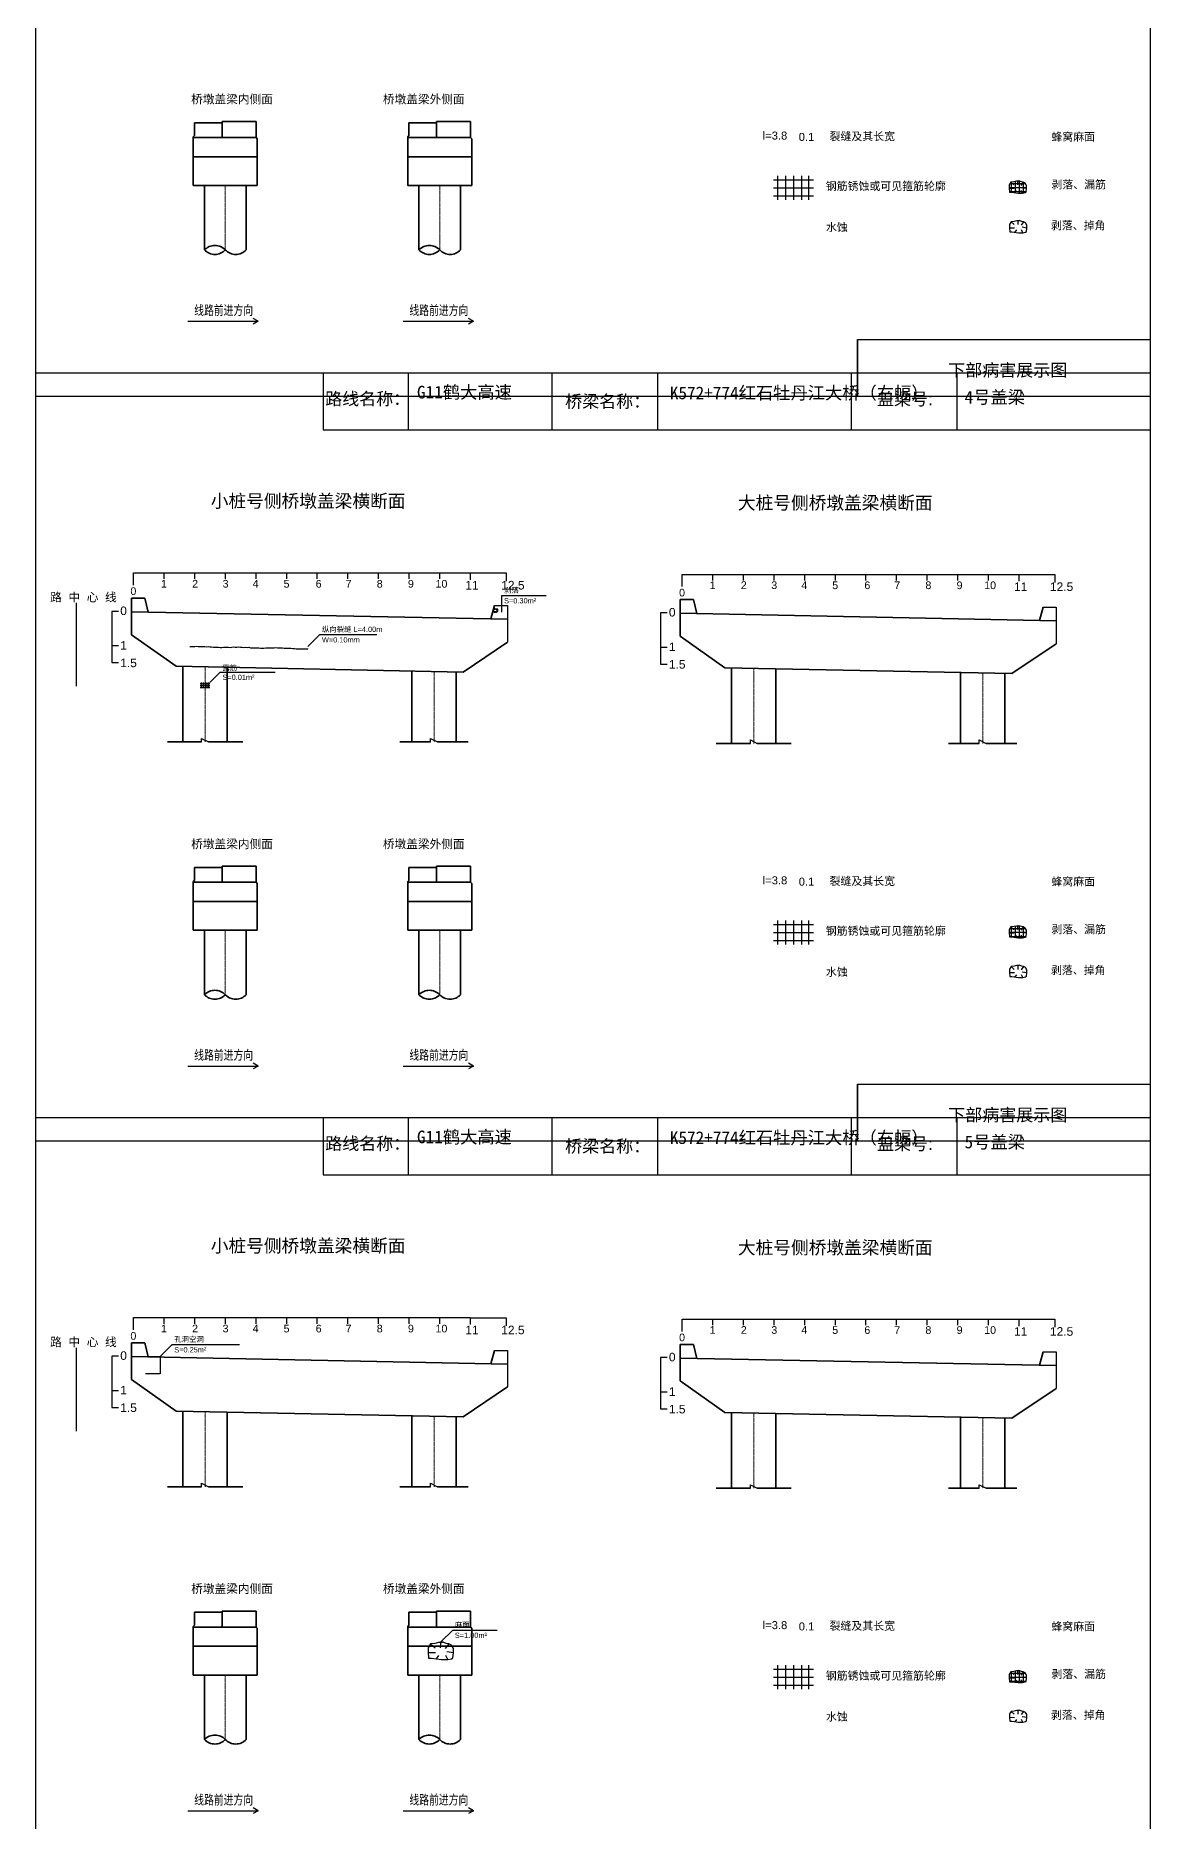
# Model space of a CAD drawing. Header units: millimetres. Extents: x 0 to 528, y -3530 to 23.
# Drawn here: x 0 to 528, y -1734 to -888 of the extents above; entities that cross this region are included whole.
import ezdxf
from ezdxf.enums import TextEntityAlignment as Align

# ---------------------------------------------------------------- set-up
doc = ezdxf.new("R2010")
doc.units = ezdxf.units.MM
doc.linetypes.add('EBG_CENTER', pattern=[1.1, 0.8, -0.15, 0, -0.15])
doc.layers.add('Center', color=3, linetype='EBG_CENTER', lineweight=18)
doc.layers.add('中粗实线', color=4, linetype='Continuous', lineweight=35)
for name, color, linetype in [('图层1', 7, 'Continuous'), ('文字', 1, 'Continuous'), ('病害', 5, 'Continuous')]:
    doc.layers.add(name, color=color, linetype=linetype)
doc.styles.add('HAN', font='', dxfattribs={"width": 0.75})
doc.styles.get("Standard").update_dxf_attribs({"font": 'arial.ttf'})
doc.styles.get('HAN').set_extended_font_data('SimSun')

# ---------------------------------------------------------------- blocks, each defined once
blk = doc.blocks.new('88888')
for p, q in [((1243.215, -3599.279), (1245.415, -3599.279)), ((1245.415, -3599.279), (1245.261, -3599.19)), ((1245.415, -3599.279), (1245.261, -3599.367))]:
    blk.add_line(p, q)
at = {"layer": '文字', "color": 0, "style": 'HAN', "width": 0.75}
blk.add_text('线路前进方向', height=0.3, dxfattribs=at).set_placement((1244.335, -3599.082), align=Align.CENTER)
blk = doc.blocks.new('adfsd')
at = {"lineweight": -2, "ltscale": 0.5}
for p, q in [((1140.876, -3083.768), (1140.94, -3083.769)), ((1140.897, -3083.694), (1140.936, -3083.729)), ((1140.948, -3083.824), (1140.969, -3083.796)), ((1140.983, -3083.682), (1140.981, -3083.729)), ((1141.053, -3083.694), (1141.022, -3083.735)), ((1141.045, -3083.83), (1141.028, -3083.796)), ((1141.094, -3083.772), (1141.036, -3083.763))]:
    blk.add_line(p, q, dxfattribs=at)
blk.add_lwpolyline([(1141, -3083.682), (1140.967, -3083.682), (1140.934, -3083.69), (1140.897, -3083.694), (1140.876, -3083.727), (1140.876, -3083.768), (1140.88, -3083.818), (1140.905, -3083.818), (1140.991, -3083.83), (1141.045, -3083.83), (1141.078, -3083.822), (1141.09, -3083.814), (1141.094, -3083.772), (1141.094, -3083.735), (1141.078, -3083.707), (1141.053, -3083.694), (1141.033, -3083.69), (1141, -3083.678)], dxfattribs=at)

msp = doc.modelspace()

# ---------------------------------------------------------------- linework, layer by layer
at = {"color": 0}
for p, q in [((0, -1059), (0, -694.76)), ((528.29, -694.76), (528.29, -1059)), ((389.48, -1059), (389.48, -1031.92)), ((389.48, -1031.92), (528.29, -1031.92)), ((0, -1047.76), (528.29, -1047.76)), ((0, -1412), (0, -1047.76)), ((136.28, -1047.76), (136.28, -1074.84)), ((244.69, -1047.76), (244.69, -1074.84)), ((386.49, -1047.76), (386.49, -1074.84)), ((436.57, -1047.82), (436.57, -1074.9)), ((528.29, -1047.76), (528.29, -1412)), ((528.29, -1059), (0, -1059)), ((136.28, -1074.84), (528.29, -1074.84)), ((46.28, -1148.4), (46.28, -1142.6)), ((46.28, -1142.6), (60.79, -1142.6)), ((60.79, -1142.6), (60.79, -1145.5)), ((60.79, -1142.6), (75.3, -1142.6)), ((75.3, -1142.6), (89.8, -1142.6)), ((75.3, -1142.6), (75.3, -1145.5)), ((89.8, -1142.6), (104.31, -1142.6)), ((89.8, -1142.6), (89.8, -1145.5)), ((104.31, -1142.6), (118.82, -1142.6)), ((104.31, -1142.6), (104.31, -1145.5)), ((118.82, -1142.6), (133.32, -1142.6)), ((118.82, -1142.6), (118.82, -1145.5)), ((133.32, -1142.6), (147.83, -1142.6)), ((133.32, -1142.6), (133.32, -1145.5)), ((147.83, -1142.6), (162.34, -1142.6)), ((147.83, -1142.6), (147.83, -1145.5)), ((162.34, -1142.6), (176.84, -1142.6)), ((162.34, -1142.6), (162.34, -1145.5)), ((162.34, -1142.6), (173.94, -1142.6)), ((176.84, -1142.6), (191.35, -1142.6)), ((176.84, -1142.6), (176.84, -1145.5)), ((176.84, -1142.6), (179.74, -1142.6)), ((191.35, -1142.6), (205.85, -1142.6)), ((191.35, -1142.6), (191.35, -1145.5)), ((205.87, -1142.64), (205.87, -1145.89)), ((306.34, -1149.11), (306.34, -1143.3)), ((306.34, -1143.3), (320.85, -1143.3)), ((320.85, -1143.3), (320.85, -1146.2)), ((320.85, -1143.3), (335.36, -1143.3)), ((335.36, -1143.3), (349.86, -1143.3)), ((335.36, -1143.3), (335.36, -1146.2)), ((349.86, -1143.3), (364.37, -1143.3)), ((349.86, -1143.3), (349.86, -1146.2)), ((364.37, -1143.3), (378.88, -1143.3)), ((364.37, -1143.3), (364.37, -1146.2)), ((378.88, -1143.3), (393.38, -1143.3)), ((378.88, -1143.3), (378.88, -1146.2)), ((393.38, -1143.3), (407.89, -1143.3)), ((393.38, -1143.3), (393.38, -1146.2)), ((407.89, -1143.3), (422.39, -1143.3)), ((407.89, -1143.3), (407.89, -1146.2)), ((422.39, -1143.3), (436.9, -1143.3)), ((422.39, -1143.3), (422.39, -1146.2)), ((422.39, -1143.3), (434, -1143.3)), ((436.9, -1143.3), (451.41, -1143.3)), ((436.9, -1143.3), (436.9, -1146.2)), ((436.9, -1143.3), (439.8, -1143.3)), ((451.41, -1143.3), (465.91, -1143.3)), ((451.41, -1143.3), (451.41, -1146.2)), ((465.93, -1143.34), (465.93, -1146.59)), ((39.3, -1160.85), (36.06, -1160.85)), ((36.06, -1160.85), (36.06, -1185.15)), ((299.36, -1161.55), (296.12, -1161.55)), ((296.12, -1161.55), (296.12, -1185.85)), ((36.06, -1177.05), (39.3, -1177.05)), ((296.12, -1177.75), (299.36, -1177.75)), ((36.06, -1185.15), (39.3, -1185.15)), ((296.12, -1185.85), (299.36, -1185.85)), ((78.66, -1222.72), (78.66, -1221.1)), ((187.17, -1222.72), (187.17, -1221.1)), ((338.72, -1223.43), (338.72, -1221.81)), ((447.23, -1223.43), (447.23, -1221.81)), ((389.48, -1412), (389.48, -1384.92)), ((389.48, -1384.92), (528.29, -1384.92)), ((0, -1400.76), (528.29, -1400.76)), ((0, -1765), (0, -1400.76)), ((136.28, -1400.76), (136.28, -1427.84)), ((244.69, -1400.76), (244.69, -1427.84)), ((386.49, -1400.76), (386.49, -1427.84)), ((436.57, -1400.82), (436.57, -1427.9)), ((528.29, -1400.76), (528.29, -1765)), ((528.29, -1412), (0, -1412)), ((136.28, -1427.84), (528.29, -1427.84)), ((46.28, -1501.4), (46.28, -1495.6)), ((46.28, -1495.6), (60.79, -1495.6)), ((60.79, -1495.6), (60.79, -1498.5)), ((60.79, -1495.6), (75.3, -1495.6)), ((75.3, -1495.6), (89.8, -1495.6)), ((75.3, -1495.6), (75.3, -1498.5)), ((89.8, -1495.6), (104.31, -1495.6)), ((89.8, -1495.6), (89.8, -1498.5)), ((104.31, -1495.6), (118.82, -1495.6)), ((104.31, -1495.6), (104.31, -1498.5)), ((118.82, -1495.6), (133.32, -1495.6)), ((118.82, -1495.6), (118.82, -1498.5)), ((133.32, -1495.6), (147.83, -1495.6)), ((133.32, -1495.6), (133.32, -1498.5)), ((147.83, -1495.6), (162.34, -1495.6)), ((147.83, -1495.6), (147.83, -1498.5)), ((162.34, -1495.6), (176.84, -1495.6)), ((162.34, -1495.6), (162.34, -1498.5)), ((162.34, -1495.6), (173.94, -1495.6)), ((176.84, -1495.6), (191.35, -1495.6)), ((176.84, -1495.6), (176.84, -1498.5)), ((176.84, -1495.6), (179.74, -1495.6)), ((191.35, -1495.6), (205.85, -1495.6)), ((191.35, -1495.6), (191.35, -1498.5)), ((205.87, -1495.64), (205.87, -1498.89)), ((306.34, -1502.11), (306.34, -1496.3)), ((306.34, -1496.3), (320.85, -1496.3)), ((320.85, -1496.3), (320.85, -1499.2)), ((320.85, -1496.3), (335.36, -1496.3)), ((335.36, -1496.3), (349.86, -1496.3)), ((335.36, -1496.3), (335.36, -1499.2)), ((349.86, -1496.3), (364.37, -1496.3)), ((349.86, -1496.3), (349.86, -1499.2)), ((364.37, -1496.3), (378.88, -1496.3)), ((364.37, -1496.3), (364.37, -1499.2)), ((378.88, -1496.3), (393.38, -1496.3)), ((378.88, -1496.3), (378.88, -1499.2)), ((393.38, -1496.3), (407.89, -1496.3)), ((393.38, -1496.3), (393.38, -1499.2)), ((407.89, -1496.3), (422.39, -1496.3)), ((407.89, -1496.3), (407.89, -1499.2)), ((422.39, -1496.3), (436.9, -1496.3)), ((422.39, -1496.3), (422.39, -1499.2)), ((422.39, -1496.3), (434, -1496.3)), ((436.9, -1496.3), (451.41, -1496.3)), ((436.9, -1496.3), (436.9, -1499.2)), ((436.9, -1496.3), (439.8, -1496.3)), ((451.41, -1496.3), (465.91, -1496.3)), ((451.41, -1496.3), (451.41, -1499.2)), ((465.93, -1496.34), (465.93, -1499.59)), ((39.3, -1513.85), (36.06, -1513.85)), ((36.06, -1513.85), (36.06, -1538.15)), ((299.36, -1514.55), (296.12, -1514.55)), ((296.12, -1514.55), (296.12, -1538.85)), ((36.06, -1530.05), (39.3, -1530.05)), ((296.12, -1530.75), (299.36, -1530.75)), ((36.06, -1538.15), (39.3, -1538.15)), ((296.12, -1538.85), (299.36, -1538.85)), ((78.66, -1575.72), (78.66, -1574.1)), ((187.17, -1575.72), (187.17, -1574.1)), ((338.72, -1576.43), (338.72, -1574.81)), ((447.23, -1576.43), (447.23, -1574.81))]:
    msp.add_line(p, q, dxfattribs=at)
at = {"color": 1}
for p, q in [((349.74, -956.26), (368.7, -956.26)), ((351.64, -954.37), (351.64, -965.74)), ((355.43, -954.37), (355.43, -965.74)), ((359.22, -954.37), (359.22, -965.74)), ((363.01, -954.37), (363.01, -965.74)), ((366.26, -954.34), (366.26, -965.72)), ((349.74, -960.06), (368.7, -960.06)), ((349.74, -963.85), (368.7, -963.85)), ((461.36, -959.97), (469.63, -959.97)), ((461.5, -961.87), (469.48, -961.87)), ((461.75, -958.08), (469.1, -958.08)), ((462.28, -957.43), (462.28, -962.12)), ((464.18, -957.13), (464.18, -962.37)), ((466.07, -957.13), (466.07, -962.59)), ((467.97, -957.43), (467.97, -962.54)), ((19.16, -1156.85), (19.16, -1196.35)), ((78, -1195.05), (82.5, -1195.05)), ((78, -1195.05), (82.5, -1195.05)), ((78, -1195.95), (82.5, -1195.95)), ((78, -1195.95), (82.5, -1195.95)), ((78, -1196.85), (82.5, -1196.85)), ((78, -1196.85), (82.5, -1196.85)), ((78.45, -1194.6), (78.45, -1197.3)), ((78.45, -1194.6), (78.45, -1197.3)), ((79.35, -1194.6), (79.35, -1197.3)), ((79.35, -1194.6), (79.35, -1197.3)), ((80.25, -1194.6), (80.25, -1197.3)), ((80.25, -1194.6), (80.25, -1197.3)), ((81.15, -1194.6), (81.15, -1197.3)), ((81.15, -1194.6), (81.15, -1197.3)), ((81.92, -1194.59), (81.92, -1197.29)), ((81.92, -1194.59), (81.92, -1197.29)), ((349.74, -1309.26), (368.7, -1309.26)), ((351.64, -1307.37), (351.64, -1318.74)), ((355.43, -1307.37), (355.43, -1318.74)), ((359.22, -1307.37), (359.22, -1318.74)), ((363.01, -1307.37), (363.01, -1318.74)), ((366.26, -1307.34), (366.26, -1318.72)), ((461.75, -1311.08), (469.1, -1311.08)), ((462.28, -1310.43), (462.28, -1315.12)), ((464.18, -1310.13), (464.18, -1315.37)), ((466.07, -1310.13), (466.07, -1315.59)), ((467.97, -1310.43), (467.97, -1315.54)), ((349.74, -1313.06), (368.7, -1313.06)), ((349.74, -1316.85), (368.7, -1316.85)), ((461.36, -1312.97), (469.63, -1312.97)), ((461.5, -1314.87), (469.48, -1314.87)), ((19.16, -1509.85), (19.16, -1549.35)), ((349.74, -1662.26), (368.7, -1662.26)), ((349.74, -1666.06), (368.7, -1666.06)), ((351.64, -1660.37), (351.64, -1671.74)), ((355.43, -1660.37), (355.43, -1671.74)), ((359.22, -1660.37), (359.22, -1671.74)), ((363.01, -1660.37), (363.01, -1671.74)), ((366.26, -1660.34), (366.26, -1671.72)), ((461.36, -1665.97), (469.63, -1665.97)), ((461.75, -1664.08), (469.1, -1664.08)), ((462.28, -1663.43), (462.28, -1668.12)), ((464.18, -1663.13), (464.18, -1668.37)), ((466.07, -1663.13), (466.07, -1668.59)), ((467.97, -1663.43), (467.97, -1668.54)), ((349.74, -1669.85), (368.7, -1669.85)), ((461.5, -1667.87), (469.48, -1667.87))]:
    msp.add_line(p, q, dxfattribs=at)
for p, q in [((205.87, -1142.64), (223.01, -1142.64)), ((223.01, -1142.64), (223.01, -1146.46)), ((465.93, -1143.34), (483.07, -1143.34)), ((483.07, -1143.34), (483.07, -1147.17)), ((217.41, -1158.13), (223.61, -1158.13)), ((223.61, -1158.13), (223.61, -1164.6)), ((477.47, -1158.83), (483.67, -1158.83)), ((483.67, -1158.83), (483.67, -1165.31)), ((223.61, -1164.6), (223.61, -1175.45)), ((483.67, -1165.31), (483.67, -1176.16)), ((78.66, -1221.1), (81.9, -1222.72)), ((187.17, -1221.1), (190.41, -1222.72)), ((338.72, -1221.81), (341.96, -1223.43)), ((447.23, -1221.81), (450.47, -1223.43)), ((205.87, -1495.64), (223.01, -1495.64)), ((223.01, -1495.64), (223.01, -1499.46)), ((465.93, -1496.34), (483.07, -1496.34)), ((483.07, -1496.34), (483.07, -1500.17)), ((217.41, -1511.13), (223.61, -1511.13)), ((223.61, -1511.13), (223.61, -1517.6)), ((477.47, -1511.83), (483.67, -1511.83)), ((483.67, -1511.83), (483.67, -1518.31)), ((223.61, -1517.6), (223.61, -1528.45)), ((483.67, -1518.31), (483.67, -1529.16)), ((78.66, -1574.1), (81.9, -1575.72)), ((187.17, -1574.1), (190.41, -1575.72)), ((338.72, -1574.81), (341.96, -1576.43)), ((447.23, -1574.81), (450.47, -1576.43))]:
    msp.add_line(p, q)
at = {"color": 7}
for p, q in [((216.71, -1160.31), (217.32, -1160.4)), ((217.14, -1161.13), (217.47, -1160.7)), ((217.23, -1159.7), (217.4, -1160.06)), ((217.87, -1161.26), (217.9, -1160.77)), ((218.24, -1159.76), (218.02, -1160.06)), ((219, -1160.35), (218.32, -1160.34)), ((218.78, -1161.13), (218.37, -1160.77)), ((187.13, -1650.22), (189.31, -1652.11)), ((191.89, -1649.54), (191.77, -1652.11)), ((195.74, -1650.22), (194.01, -1652.45)), ((186, -1654.29), (189.53, -1654.35)), ((189.96, -1657.35), (191.1, -1655.8)), ((195.28, -1657.69), (194.35, -1655.8)), ((198, -1654.52), (194.79, -1654.01))]:
    msp.add_line(p, q, dxfattribs=at)
at = {"color": 0}
for points in [[(0, -694.76), (528.29, -694.76), (528.29, -1059), (0, -1059)], [(0, -1047.76), (528.29, -1047.76), (528.29, -1412), (0, -1412)], [(0, -1400.76), (528.29, -1400.76), (528.29, -1765), (0, -1765)]]:
    msp.add_lwpolyline(points, dxfattribs=at)
at = {"color": 7}
for points in [[(221, -1161.3), (221, -1153.3), (242, -1153.3)], [(217.7, -1161.26), (218.05, -1161.26), (218.39, -1161.17), (218.78, -1161.13), (219, -1160.78), (219, -1160.35), (218.96, -1159.83), (218.7, -1159.83), (217.79, -1159.7), (217.23, -1159.7), (216.88, -1159.79), (216.75, -1159.87), (216.71, -1160.31), (216.71, -1160.69), (216.88, -1161), (217.14, -1161.13), (217.36, -1161.17), (217.7, -1161.3)], [(129, -1177.5), (134.66, -1171.84), (161.66, -1171.84)], [(73, -1177.44), (73.8, -1177.43), (74.6, -1177.51), (75.4, -1177.44), (76.2, -1177.34), (77, -1177.42), (77.8, -1177.53), (78.6, -1177.43), (79.4, -1177.52), (80.2, -1177.48), (81, -1177.67), (81.8, -1177.55), (82.6, -1177.68), (83.4, -1177.68), (84.2, -1177.83), (85, -1177.75), (85.8, -1177.77), (86.6, -1177.88), (87.4, -1177.91), (88.2, -1177.92), (89, -1177.84), (89.8, -1177.81), (90.6, -1177.8), (91.4, -1177.87), (92.2, -1177.9), (93, -1177.83), (93.8, -1177.73), (94.6, -1177.74), (95.4, -1177.74), (96.2, -1177.7), (97, -1177.78), (97.8, -1177.76), (98.6, -1177.91), (99.4, -1177.78), (100.2, -1177.97), (101, -1177.89), (101.8, -1178.07), (102.6, -1178.12), (103.4, -1178.08), (104.2, -1178.19), (105, -1178.17), (105.8, -1178.15), (106.6, -1178.31), (107.4, -1178.26), (108.2, -1178.22), (109, -1178.19), (109.8, -1178.17), (110.6, -1178.18), (111.4, -1178.2), (112.2, -1178.07), (113, -1178.1), (113.8, -1178.02), (114.6, -1178.07), (115.4, -1178.11), (116.2, -1178.11), (117, -1178.18), (117.8, -1178.25), (118.6, -1178.28), (119.4, -1178.34), (120.2, -1178.32), (121, -1178.32), (121.8, -1178.38), (122.6, -1178.51), (123.4, -1178.54), (124.2, -1178.63), (125, -1178.65), (125.8, -1178.65), (126.6, -1178.62), (127.4, -1178.57), (128.2, -1178.61), (129, -1178.59), (129, -1178.48)], [(82.5, -1194.59), (87.5, -1189.59), (113.5, -1189.59)], [(52, -1514), (59, -1514), (59, -1522.25), (52, -1522.25)], [(59, -1514), (64.66, -1508.34), (96.66, -1508.34)], [(192.79, -1649.54), (190.98, -1649.54), (189.17, -1649.99), (187.13, -1650.22), (186, -1652.03), (186, -1654.29), (186.23, -1657.01), (187.58, -1657.01), (192.34, -1657.69), (195.28, -1657.69), (197.09, -1657.23), (197.77, -1656.78), (198, -1654.52), (198, -1652.48), (197.09, -1650.9), (195.74, -1650.22), (194.6, -1649.99), (192.79, -1649.31)], [(192, -1649.31), (197.66, -1643.66), (218.66, -1643.66)]]:
    msp.add_lwpolyline(points, dxfattribs=at)
at = {"layer": 'Center', "color": 1}
for p, q in [((89.87, -958.99), (89.87, -989.55)), ((191.5, -958.99), (191.5, -989.55)), ((80.28, -1187.16), (80.28, -1222.72)), ((188.79, -1189.33), (188.79, -1222.72)), ((340.34, -1187.87), (340.34, -1223.43)), ((448.85, -1190.04), (448.85, -1223.43)), ((89.87, -1311.99), (89.87, -1342.55)), ((191.5, -1311.99), (191.5, -1342.55)), ((80.28, -1540.16), (80.28, -1575.72)), ((188.79, -1542.33), (188.79, -1575.72)), ((340.34, -1540.87), (340.34, -1576.43)), ((448.85, -1543.04), (448.85, -1576.43)), ((89.87, -1664.99), (89.87, -1695.55)), ((191.5, -1664.99), (191.5, -1695.55))]:
    msp.add_line(p, q, dxfattribs=at)
at = {"layer": '中粗实线', "color": 0}
for p, q in [((75.31, -929.26), (88.35, -929.26)), ((75.31, -929.26), (75.31, -935.33)), ((88.35, -928.66), (104.43, -928.66)), ((88.35, -928.66), (88.35, -936.24)), ((104.43, -928.66), (104.43, -936.24)), ((176.93, -929.26), (189.98, -929.26)), ((176.93, -929.26), (176.93, -935.33)), ((189.98, -928.66), (206.06, -928.66)), ((189.98, -928.66), (189.98, -936.24)), ((206.06, -928.66), (206.06, -936.24)), ((75.31, -935.33), (74.7, -935.94)), ((74.7, -958.99), (74.7, -935.94)), ((74.7, -936.24), (104.43, -936.24)), ((104.43, -936.24), (105.04, -936.85)), ((105.04, -958.99), (105.04, -936.85)), ((176.93, -935.33), (176.33, -935.94)), ((176.33, -958.99), (176.33, -935.94)), ((176.33, -936.24), (206.06, -936.24)), ((206.06, -936.24), (206.66, -936.85)), ((206.66, -958.99), (206.66, -936.85)), ((74.7, -945.34), (105.04, -945.34)), ((176.33, -945.34), (206.66, -945.34)), ((74.7, -958.99), (105.04, -958.99)), ((80.01, -958.99), (80.01, -989.55)), ((99.73, -958.99), (99.73, -989.55)), ((176.33, -958.99), (206.66, -958.99)), ((181.64, -958.99), (181.64, -989.55)), ((201.36, -958.99), (201.36, -989.55)), ((45.46, -1161.04), (45.46, -1154.56)), ((45.46, -1154.56), (51.66, -1154.56)), ((51.66, -1154.56), (53.28, -1161.2)), ((217.41, -1158.13), (215.79, -1164.45)), ((305.52, -1161.74), (305.52, -1155.26)), ((305.52, -1155.26), (311.72, -1155.26)), ((311.72, -1155.26), (313.34, -1161.9)), ((477.47, -1158.83), (475.85, -1165.15)), ((45.46, -1161.04), (45.46, -1171.89)), ((223.61, -1164.6), (45.46, -1161.04)), ((305.52, -1161.74), (305.52, -1172.59)), ((483.67, -1165.31), (305.52, -1161.74)), ((45.46, -1171.89), (66.51, -1186.89)), ((202.55, -1189.61), (223.61, -1175.45)), ((305.52, -1172.59), (326.57, -1187.59)), ((462.61, -1190.31), (483.67, -1176.16)), ((202.55, -1189.61), (66.51, -1186.89)), ((69.75, -1186.95), (69.75, -1222.72)), ((90.81, -1187.37), (90.81, -1222.72)), ((178.26, -1189.12), (178.26, -1222.72)), ((199.32, -1189.54), (199.32, -1222.72)), ((462.61, -1190.31), (326.57, -1187.59)), ((329.81, -1187.65), (329.81, -1223.43)), ((350.87, -1188.08), (350.87, -1223.43)), ((438.32, -1189.82), (438.32, -1223.43)), ((459.38, -1190.25), (459.38, -1223.43)), ((78.66, -1222.72), (62.47, -1222.72)), ((98.1, -1222.72), (81.9, -1222.72)), ((187.17, -1222.72), (172.59, -1222.72)), ((204.98, -1222.72), (190.41, -1222.72)), ((338.72, -1223.43), (322.52, -1223.43)), ((358.15, -1223.43), (341.96, -1223.43)), ((447.23, -1223.43), (432.65, -1223.43)), ((465.04, -1223.43), (450.47, -1223.43)), ((75.31, -1282.26), (88.35, -1282.26)), ((75.31, -1282.26), (75.31, -1288.33)), ((88.35, -1281.66), (104.43, -1281.66)), ((88.35, -1281.66), (88.35, -1289.24)), ((104.43, -1281.66), (104.43, -1289.24)), ((176.93, -1282.26), (189.98, -1282.26)), ((176.93, -1282.26), (176.93, -1288.33)), ((189.98, -1281.66), (206.06, -1281.66)), ((189.98, -1281.66), (189.98, -1289.24)), ((206.06, -1281.66), (206.06, -1289.24)), ((75.31, -1288.33), (74.7, -1288.94)), ((74.7, -1311.99), (74.7, -1288.94)), ((74.7, -1289.24), (104.43, -1289.24)), ((104.43, -1289.24), (105.04, -1289.85)), ((105.04, -1311.99), (105.04, -1289.85)), ((176.93, -1288.33), (176.33, -1288.94)), ((176.33, -1311.99), (176.33, -1288.94)), ((176.33, -1289.24), (206.06, -1289.24)), ((206.06, -1289.24), (206.66, -1289.85)), ((206.66, -1311.99), (206.66, -1289.85)), ((74.7, -1298.34), (105.04, -1298.34)), ((176.33, -1298.34), (206.66, -1298.34)), ((74.7, -1311.99), (105.04, -1311.99)), ((80.01, -1311.99), (80.01, -1342.55)), ((99.73, -1311.99), (99.73, -1342.55)), ((176.33, -1311.99), (206.66, -1311.99)), ((181.64, -1311.99), (181.64, -1342.55)), ((201.36, -1311.99), (201.36, -1342.55)), ((45.46, -1514.04), (45.46, -1507.56)), ((45.46, -1507.56), (51.66, -1507.56)), ((45.46, -1514.04), (45.46, -1524.89)), ((223.61, -1517.6), (45.46, -1514.04)), ((51.66, -1507.56), (53.28, -1514.2)), ((217.41, -1511.13), (215.79, -1517.45)), ((305.52, -1514.74), (305.52, -1508.26)), ((305.52, -1508.26), (311.72, -1508.26)), ((305.52, -1514.74), (305.52, -1525.59)), ((483.67, -1518.31), (305.52, -1514.74)), ((311.72, -1508.26), (313.34, -1514.9)), ((477.47, -1511.83), (475.85, -1518.15)), ((45.46, -1524.89), (66.51, -1539.89)), ((202.55, -1542.61), (223.61, -1528.45)), ((305.52, -1525.59), (326.57, -1540.59)), ((462.61, -1543.31), (483.67, -1529.16)), ((202.55, -1542.61), (66.51, -1539.89)), ((69.75, -1539.95), (69.75, -1575.72)), ((90.81, -1540.37), (90.81, -1575.72)), ((178.26, -1542.12), (178.26, -1575.72)), ((199.32, -1542.54), (199.32, -1575.72)), ((462.61, -1543.31), (326.57, -1540.59)), ((329.81, -1540.65), (329.81, -1576.43)), ((350.87, -1541.08), (350.87, -1576.43)), ((438.32, -1542.82), (438.32, -1576.43)), ((459.38, -1543.25), (459.38, -1576.43)), ((78.66, -1575.72), (62.47, -1575.72)), ((98.1, -1575.72), (81.9, -1575.72)), ((187.17, -1575.72), (172.59, -1575.72)), ((204.98, -1575.72), (190.41, -1575.72)), ((338.72, -1576.43), (322.52, -1576.43)), ((358.15, -1576.43), (341.96, -1576.43)), ((447.23, -1576.43), (432.65, -1576.43)), ((465.04, -1576.43), (450.47, -1576.43)), ((75.31, -1641.33), (74.7, -1641.94)), ((75.31, -1635.26), (88.35, -1635.26)), ((75.31, -1635.26), (75.31, -1641.33)), ((88.35, -1634.66), (104.43, -1634.66)), ((88.35, -1634.66), (88.35, -1642.24)), ((104.43, -1634.66), (104.43, -1642.24)), ((176.93, -1641.33), (176.33, -1641.94)), ((176.93, -1635.26), (189.98, -1635.26)), ((176.93, -1635.26), (176.93, -1641.33)), ((189.98, -1634.66), (206.06, -1634.66)), ((189.98, -1634.66), (189.98, -1642.24)), ((206.06, -1634.66), (206.06, -1642.24)), ((74.7, -1664.99), (74.7, -1641.94)), ((74.7, -1642.24), (104.43, -1642.24)), ((104.43, -1642.24), (105.04, -1642.85)), ((105.04, -1664.99), (105.04, -1642.85)), ((176.33, -1664.99), (176.33, -1641.94)), ((176.33, -1642.24), (206.06, -1642.24)), ((206.06, -1642.24), (206.66, -1642.85)), ((206.66, -1664.99), (206.66, -1642.85)), ((74.7, -1651.34), (105.04, -1651.34)), ((176.33, -1651.34), (206.66, -1651.34)), ((74.7, -1664.99), (105.04, -1664.99)), ((80.01, -1664.99), (80.01, -1695.55)), ((99.73, -1664.99), (99.73, -1695.55)), ((176.33, -1664.99), (206.66, -1664.99)), ((181.64, -1664.99), (181.64, -1695.55)), ((201.36, -1664.99), (201.36, -1695.55))]:
    msp.add_line(p, q, dxfattribs=at)
for centre, start, end in [((84.94, -994.22), 43.44342, 136.55658), ((84.94, -984.89), 223.44342, 316.55658), ((94.8, -984.89), 223.44342, 316.55658), ((186.57, -994.22), 43.44342, 136.55658), ((186.57, -984.89), 223.44342, 316.55658), ((196.43, -984.89), 223.44342, 316.55658), ((84.94, -1347.22), 43.44342, 136.55658), ((84.94, -1337.89), 223.44342, 316.55658), ((94.8, -1337.89), 223.44342, 316.55658), ((186.57, -1347.22), 43.44342, 136.55658), ((186.57, -1337.89), 223.44342, 316.55658), ((196.43, -1337.89), 223.44342, 316.55658), ((84.94, -1700.22), 43.44342, 136.55658), ((84.94, -1690.89), 223.44342, 316.55658), ((94.8, -1690.89), 223.44342, 316.55658), ((186.57, -1700.22), 43.44342, 136.55658), ((186.57, -1690.89), 223.44342, 316.55658), ((196.43, -1690.89), 223.44342, 316.55658)]:
    msp.add_arc(centre, 6.79, start, end, dxfattribs=at)
at = {"layer": '病害', "color": 5}
for p, q in [((389.48, -1031.92), (528.29, -1031.92)), ((389.48, -1031.92), (389.48, -1059)), ((528.29, -1031.92), (528.29, -1059)), ((136.28, -1047.76), (136.28, -1074.84)), ((244.69, -1047.76), (244.69, -1074.84)), ((386.49, -1047.76), (386.49, -1074.84)), ((528.29, -1047.76), (528.29, -1074.84)), ((136.28, -1074.84), (385.94, -1074.84)), ((385.94, -1074.84), (528.29, -1074.84)), ((389.48, -1384.92), (528.29, -1384.92)), ((389.48, -1384.92), (389.48, -1412)), ((528.29, -1384.92), (528.29, -1412)), ((136.28, -1400.76), (136.28, -1427.84)), ((244.69, -1400.76), (244.69, -1427.84)), ((386.49, -1400.76), (386.49, -1427.84)), ((528.29, -1400.76), (528.29, -1427.84)), ((136.28, -1427.84), (385.94, -1427.84)), ((385.94, -1427.84), (528.29, -1427.84))]:
    msp.add_line(p, q, dxfattribs=at)
at = {"layer": '病害', "color": 0}
for p, q in [((176.54, -1047.76), (176.54, -1074.84)), ((294.76, -1047.76), (294.76, -1074.84)), ((176.54, -1400.76), (176.54, -1427.84)), ((294.76, -1400.76), (294.76, -1427.84))]:
    msp.add_line(p, q, dxfattribs=at)

# ---------------------------------------------------------------- block references
for name, p, xscale, yscale, zscale in [('adfsd', (-42801.42, 115978.3), 37.92066608813975, 37.92066608813975, 37.92066608813975), ('adfsd', (-42801.27, 115959.53), 37.92066608813975, 37.92066608813975, 37.92066608813975), ('88888', (-18785.32, 53571.47), 15.16826643525591, 15.16826643525591, 15.16826643525591), ('88888', (-18683.32, 53571.47), 15.16826643525591, 15.16826643525591, 15.16826643525591), ('adfsd', (-42801.42, 115625.3), 37.92066608813975, 37.92066608813975, 37.92066608813975), ('adfsd', (-42801.27, 115606.53), 37.92066608813975, 37.92066608813975, 37.92066608813975), ('88888', (-18785.32, 53218.47), 15.16826643525591, 15.16826643525591, 15.16826643525591), ('88888', (-18683.32, 53218.47), 15.16826643525591, 15.16826643525591, 15.16826643525591), ('adfsd', (-42801.42, 115272.3), 37.92066608813975, 37.92066608813975, 37.92066608813975), ('adfsd', (-42801.27, 115253.53), 37.92066608813975, 37.92066608813975, 37.92066608813975), ('88888', (-18785.32, 52865.47), 15.16826643525591, 15.16826643525591, 15.16826643525591), ('88888', (-18683.32, 52865.47), 15.16826643525591, 15.16826643525591, 15.16826643525591)]:
    msp.add_blockref(name, p, dxfattribs=dict(xscale=xscale, yscale=yscale, zscale=zscale))

# ---------------------------------------------------------------- texts
for s, height, p in [('0', 3.63, (44.88, -1153.07)), ('1', 3.63, (59.38, -1149.55)), ('2', 3.63, (74.14, -1149.55)), ('3', 3.63, (88.58, -1149.55)), ('4', 3.63, (102.82, -1149.55)), ('5', 3.63, (117.48, -1149.59)), ('6', 3.63, (132.7, -1149.59)), ('7', 3.63, (146.89, -1149.59)), ('8', 3.63, (161.64, -1149.59)), ('9', 3.63, (176.42, -1149.59)), ('10', 3.627, (189.49, -1149.59)), ('11', 4.071, (203.64, -1150.48)), ('12.5', 4.071, (220.65, -1150.48)), ('0', 3.63, (304.94, -1153.78)), ('1', 3.63, (319.44, -1150.25)), ('2', 3.63, (334.2, -1150.25)), ('3', 3.63, (348.64, -1150.25)), ('4', 3.63, (362.88, -1150.25)), ('5', 3.63, (377.54, -1150.29)), ('6', 3.63, (392.76, -1150.29)), ('7', 3.63, (406.94, -1150.29)), ('8', 3.63, (421.7, -1150.29)), ('9', 3.63, (436.48, -1150.29)), ('10', 3.627, (449.55, -1150.29)), ('11', 4.071, (463.7, -1151.18)), ('12.5', 4.071, (480.71, -1151.18)), ('路  中  心  线', 4.049, (6.85, -1156.19)), ('0', 4.05, (40.07, -1162.59)), ('0', 4.05, (300.13, -1163.29)), ('1', 4.05, (40.07, -1178.97)), ('1', 4.05, (300.13, -1179.67)), ('1.5', 4.049, (40.07, -1187.29)), ('1.5', 4.049, (300.13, -1187.99)), ('路  中  心  线', 4.049, (6.85, -1509.19)), ('0', 3.63, (44.88, -1506.07)), ('1', 3.63, (59.38, -1502.55)), ('2', 3.63, (74.14, -1502.55)), ('3', 3.63, (88.58, -1502.55)), ('4', 3.63, (102.82, -1502.55)), ('5', 3.63, (117.48, -1502.59)), ('6', 3.63, (132.7, -1502.59)), ('7', 3.63, (146.89, -1502.59)), ('8', 3.63, (161.64, -1502.59)), ('9', 3.63, (176.42, -1502.59)), ('10', 3.627, (189.49, -1502.59)), ('11', 4.071, (203.64, -1503.48)), ('12.5', 4.071, (220.65, -1503.48)), ('0', 3.63, (304.94, -1506.78)), ('1', 3.63, (319.44, -1503.25)), ('2', 3.63, (334.2, -1503.25)), ('3', 3.63, (348.64, -1503.25)), ('4', 3.63, (362.88, -1503.25)), ('5', 3.63, (377.54, -1503.29)), ('6', 3.63, (392.76, -1503.29)), ('7', 3.63, (406.94, -1503.29)), ('8', 3.63, (421.7, -1503.29)), ('9', 3.63, (436.48, -1503.29)), ('10', 3.627, (449.55, -1503.29)), ('11', 4.071, (463.7, -1504.18)), ('12.5', 4.071, (480.71, -1504.18)), ('0', 4.05, (40.07, -1515.59)), ('0', 4.05, (300.13, -1516.29)), ('1', 4.05, (40.07, -1531.97)), ('1', 4.05, (300.13, -1532.67)), ('1.5', 4.049, (40.07, -1540.29)), ('1.5', 4.049, (300.13, -1540.99))]:
    msp.add_text(s, height=height).set_placement(p)
at = {"color": 7}
for s, p in [('剥落', (222, -1152.05)), ('S=0.30m²', (222, -1157.05)), ('纵向裂缝 L=4.00m', (135.66, -1170.59)), ('W=0.10mm', (135.66, -1175.59)), ('S=0.01m²', (88.5, -1193.34)), ('露筋', (88.5, -1188.84)), ('孔洞空洞', (65.66, -1507.09)), ('S=0.25m²', (65.66, -1512.09)), ('麻面', (198.66, -1642.41)), ('S=1.00m²', (198.66, -1647.41))]:
    msp.add_text(s, height=2.5, dxfattribs=at).set_placement(p)
at = {"char_height": 6, "attachment_point": 1}
for s, insert in [('{\\fSimSun|b0|i0|c134|p2;G11鹤大高速}', (180.72, -1053.94)), ('{\\fSimSun|b0|i0|c134|p2;K572+774红石牡丹江大桥（右幅）}', (300.54, -1054.28)), ('{\\fSimSun|b0|i0|c134|p2;4号盖梁}', (440.26, -1056.34)), ('{\\fSimSun|b0|i0|c134|p2;G11鹤大高速}', (180.72, -1406.94)), ('{\\fSimSun|b0|i0|c134|p2;K572+774红石牡丹江大桥（右幅）}', (300.54, -1407.28)), ('{\\fSimSun|b0|i0|c134|p2;5号盖梁}', (440.26, -1409.34))]:
    msp.add_mtext(s, dxfattribs=dict(at, insert=insert))
at = {"layer": '图层1'}
for s, p in [('下部病害展示图', (432.51, -1049.46)), ('路线名称：', (137.2, -1063.04)), ('桥梁名称：', (250.96, -1064.28)), ('盖梁号:', (398.73, -1063.13)), ('下部病害展示图', (432.51, -1402.46)), ('路线名称：', (137.2, -1416.04)), ('桥梁名称：', (250.96, -1417.28)), ('盖梁号:', (398.73, -1416.13))]:
    msp.add_text(s, height=5.909, dxfattribs=at).set_placement(p)
at = {"layer": '图层1', "attachment_point": 1}
for s, insert, char_height in [('l=3.8', (344.59, -933.43), 3.792), ('0.1', (361.66, -934.06), 3.792), ('裂缝及其长宽', (376.26, -933.79), 3.792), ('蜂窝麻面', (481.44, -934.02), 3.792), ('剥落、漏筋', (481.44, -956.64), 3.792), ('钢筋锈蚀或可见箍筋轮廓', (374.48, -957.39), 3.7921), ('水蚀', (374.55, -976.88), 3.792), ('剥落、掉角', (481.21, -976.01), 3.792), ('l=3.8', (344.59, -1286.43), 3.792), ('裂缝及其长宽', (376.26, -1286.79), 3.792), ('0.1', (361.66, -1287.06), 3.792), ('蜂窝麻面', (481.44, -1287.02), 3.792), ('钢筋锈蚀或可见箍筋轮廓', (374.48, -1310.39), 3.7921), ('剥落、漏筋', (481.44, -1309.64), 3.792), ('剥落、掉角', (481.21, -1329.01), 3.792), ('水蚀', (374.55, -1329.88), 3.792), ('l=3.8', (344.59, -1639.43), 3.792), ('0.1', (361.66, -1640.06), 3.792), ('裂缝及其长宽', (376.26, -1639.79), 3.792), ('蜂窝麻面', (481.44, -1640.02), 3.792), ('钢筋锈蚀或可见箍筋轮廓', (374.48, -1663.39), 3.7921), ('剥落、漏筋', (481.44, -1662.64), 3.792), ('水蚀', (374.55, -1682.88), 3.792), ('剥落、掉角', (481.21, -1682.01), 3.792)]:
    msp.add_mtext(s, dxfattribs=dict(at, insert=insert, char_height=char_height))
at = {"layer": '文字', "color": 0}
for s, height, p in [('桥墩盖梁内侧面', 4.054, (73.7, -920.12)), ('桥墩盖梁外侧面', 4.054, (164.57, -920.12)), ('小桩号侧桥墩盖梁横断面', 6.1502, (82.97, -1111.59)), ('大桩号侧桥墩盖梁横断面', 6.1502, (332.81, -1112.47)), ('桥墩盖梁内侧面', 4.054, (73.7, -1273.12)), ('桥墩盖梁外侧面', 4.054, (164.57, -1273.12)), ('小桩号侧桥墩盖梁横断面', 6.1502, (82.97, -1464.59)), ('大桩号侧桥墩盖梁横断面', 6.1502, (332.81, -1465.47)), ('桥墩盖梁内侧面', 4.054, (73.7, -1626.12)), ('桥墩盖梁外侧面', 4.054, (164.57, -1626.12))]:
    msp.add_text(s, height=height, dxfattribs=at).set_placement(p)

doc.saveas('drawing.dxf')
